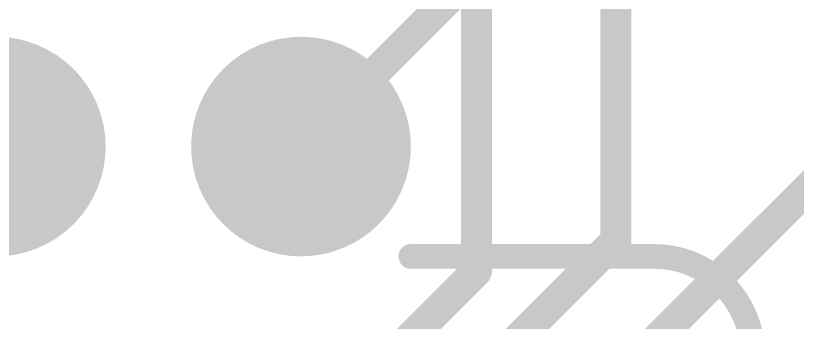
# Model space of a CAD drawing. Extents: x -24 to 84, y -14 to 41.
# Drawn here: x 20.48 to 26.89, y 22.57 to 25.08 of the extents above; entities that cross this region are included whole.
import ezdxf

# ---------------------------------------------------------------- set-up
doc = ezdxf.new("R2010")
doc.units = 0
for name, color, linetype in [('1', 12, 'CONTINUOUS'), ('16', 132, 'CONTINUOUS'), ('17', 110, 'CONTINUOUS'), ('22', 40, 'CONTINUOUS')]:
    doc.layers.add(name, color=color, linetype=linetype)

# ---------------------------------------------------------------- blocks, each defined once
blk = doc.blocks.new('ROUNDP')
at = {"const_width": 0.5}
blk.add_lwpolyline([(0, -0.25, 1), (0, 0.25, 1), (0, -0.25)], format="xyb", dxfattribs=at)

msp = doc.modelspace()

# ---------------------------------------------------------------- linework, layer by layer
at = {"layer": '1', "const_width": 0.254}
for points in [[(25.4, 23.241), (25.4, 31.535)], [(24.257, 22.987), (24.257, 25.781)], [(23.749, 20.447), (27.94, 24.638)], [(22.86, 20.701), (25.4, 23.241)], [(21.336, 20.066), (24.257, 22.987)]]:
    msp.add_lwpolyline(points, dxfattribs=at)
at = {"layer": '1', "const_width": 0.127}
for points in [[(25.4449, 23.1961, 1), (25.3551, 23.2859)], [(25.3365, 23.241, 1), (25.4635, 23.241)], [(24.3019, 22.9421, 1), (24.2121, 23.0319)], [(24.1935, 22.987, 1), (24.3205, 22.987)]]:
    msp.add_lwpolyline(points, format="xyb", dxfattribs=at)
at = {"layer": '16', "const_width": 0.254}
msp.add_lwpolyline([(22.82, 24.01), (33.02, 34.21)], dxfattribs=at)
at = {"layer": '16', "const_width": 0.127}
msp.add_lwpolyline([(22.7751, 24.0549, 1), (22.8649, 23.9651)], format="xyb", dxfattribs=at)
at = {"layer": '22'}
for points, const_width in [([(20.32, -0.99, 1), (20.32, 34.01, 1), (20.32, -0.99)], 0.1778), ([(20.32, 5.51, 1), (20.32, 27.51, 1), (20.32, 5.51)], 0.127), ([(23.72, 23.1608, 1), (23.72, 23.0592)], 0.1016), ([(26.52, 22.3038, 0.4142), (25.7138, 23.11)], 0.2032), ([(25.7138, 23.1608, 1), (25.7138, 23.0592)], 0.1016), ([(25.7138, 23.0592, 1), (25.7138, 23.1608)], 0.1016)]:
    msp.add_lwpolyline(points, format="xyb", dxfattribs=dict(at, const_width=const_width))
at = {"layer": '22', "const_width": 0.2032}
msp.add_lwpolyline([(25.7138, 23.11), (23.72, 23.11)], dxfattribs=at)

# ---------------------------------------------------------------- block references
at = {"layer": '17', "xscale": 1.8, "yscale": 1.8}
for p in [(20.32, 24.01), (20.32, 24.01), (22.82, 24.01), (22.82, 24.01)]:
    msp.add_blockref('ROUNDP', p, dxfattribs=at)

doc.saveas('drawing.dxf')
